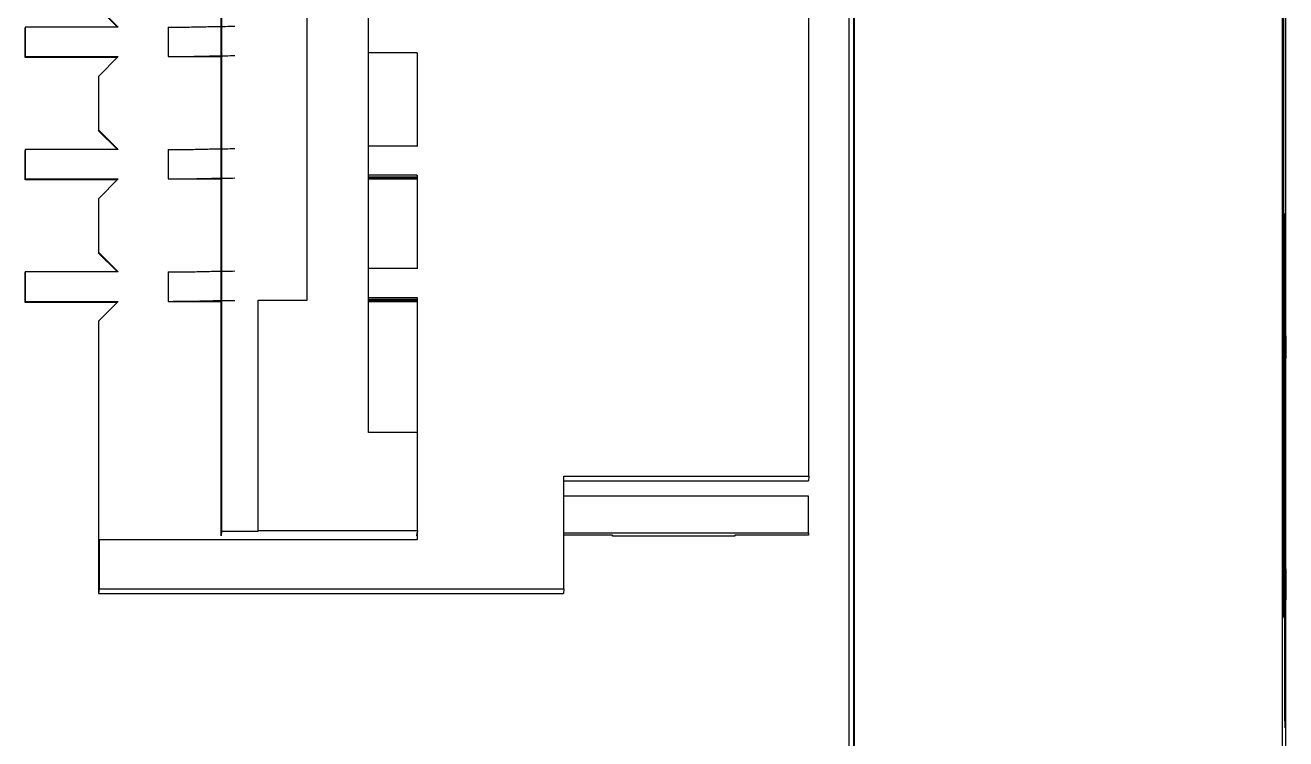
# Model space of a CAD drawing. Header units: millimetres. Extents: x 15 to 1184, y 5 to 836.
# Drawn here: x 850.04 to 855.19, y 626.59 to 629.51 of the extents above; entities that cross this region are included whole.
import ezdxf

# ---------------------------------------------------------------- set-up
doc = ezdxf.new("R2010")
doc.units = ezdxf.units.MM
doc.layers.get('0').update_dxf_attribs({"lineweight": 18})

msp = doc.modelspace()

# ---------------------------------------------------------------- linework, layer by layer
at = {"color": 7, "linetype": 'Continuous', "lineweight": 25}
for p, q in [((855.1882, 618.2197), (855.1876, 635.216)), ((855.1746, 618.2193), (855.174, 635.0499)), ((853.4023, 632.5938), (853.4028, 618.1932)), ((855.1797, 627.1177), (855.1795, 632.3165)), ((855.1774, 632.2897), (855.1775, 627.0908)), ((850.8378, 627.4233), (850.8377, 631.9654)), ((850.8392, 631.9839), (850.8393, 627.4419)), ((853.2387, 627.6661), (853.2386, 631.7453)), ((851.4396, 627.8449), (851.4394, 631.5871)), ((853.4242, 631.5506), (853.4245, 620.7632)), ((853.4216, 631.5197), (853.422, 620.7632)), ((851.1893, 628.3848), (851.1892, 631.0441)), ((851.1895, 628.3848), (851.1895, 631.0472)), ((850.3371, 629.5771), (850.414, 629.5003)), ((850.4174, 629.5003), (850.3374, 629.5802)), ((850.0374, 629.5003), (850.0371, 629.4961)), ((850.0371, 629.3762), (850.0371, 629.4961)), ((850.0374, 629.5003), (850.0374, 629.3803)), ((850.4174, 629.5003), (850.0374, 629.5003)), ((850.6217, 629.5003), (850.6217, 629.3803)), ((850.0374, 629.3803), (850.0371, 629.3762)), ((850.4133, 629.3762), (850.0371, 629.3762)), ((850.0374, 629.3803), (850.4174, 629.3803)), ((850.3374, 629.3003), (850.4174, 629.3803)), ((850.6217, 629.3803), (850.8377, 629.3803)), ((851.6387, 629.3958), (851.4387, 629.3958)), ((851.6384, 629.3927), (851.6387, 629.3958)), ((851.6384, 629.3927), (851.6384, 629.0127)), ((851.6384, 629.3927), (851.6384, 629.3926)), ((851.6387, 629.3958), (851.6387, 629.0158)), ((850.3374, 629.3003), (850.3372, 629.2972)), ((850.3372, 629.2972), (850.3372, 629.0772)), ((850.3374, 629.0803), (850.3374, 629.3003)), ((850.3372, 629.0772), (850.3374, 629.0803)), ((850.3372, 629.0772), (850.4141, 629.0004)), ((850.4174, 629.0004), (850.3374, 629.0803)), ((851.4387, 629.0158), (851.6387, 629.0158)), ((850.0374, 629.0004), (850.0371, 628.9962)), ((850.0371, 628.8763), (850.0371, 628.9962)), ((850.0374, 629.0004), (850.0374, 628.8804)), ((850.4174, 629.0004), (850.0374, 629.0004)), ((850.6217, 629.0004), (850.6217, 628.8804)), ((850.0374, 628.8804), (850.0371, 628.8763)), ((850.4133, 628.8763), (850.0371, 628.8763)), ((850.0374, 628.8804), (850.4174, 628.8804)), ((850.3374, 628.8004), (850.4174, 628.8804)), ((850.6217, 628.8804), (850.8378, 628.8804)), ((851.6387, 628.8959), (851.4387, 628.8959)), ((851.4395, 628.8897), (851.6384, 628.8897)), ((851.4395, 628.8845), (851.6384, 628.8845)), ((851.4395, 628.8804), (851.6384, 628.8804)), ((851.6384, 628.8928), (851.6387, 628.8959)), ((851.6384, 628.8928), (851.6384, 628.5129)), ((851.6384, 628.8928), (851.6384, 628.8927)), ((851.6387, 628.8959), (851.6387, 628.516)), ((850.3374, 628.8004), (850.3372, 628.7973)), ((850.3372, 628.7973), (850.3372, 628.5774)), ((850.3374, 628.5804), (850.3374, 628.8004)), ((850.3372, 628.5774), (850.3374, 628.5804)), ((850.4141, 628.5005), (850.3372, 628.5774)), ((850.4174, 628.5005), (850.3374, 628.5804)), ((850.0371, 628.4963), (850.0374, 628.5005)), ((850.0371, 628.3764), (850.0371, 628.4963)), ((850.0374, 628.5005), (850.0374, 628.3805)), ((850.4174, 628.5005), (850.0374, 628.5005)), ((850.6217, 628.5005), (850.6217, 628.3805)), ((851.4387, 628.516), (851.6387, 628.516)), ((851.4387, 628.396), (851.6387, 628.396)), ((851.4395, 628.3898), (851.6384, 628.3898)), ((851.6384, 628.3929), (851.6387, 628.396)), ((851.6384, 628.3929), (851.6385, 627.8449)), ((851.6384, 628.3929), (851.6384, 628.3928)), ((851.6387, 628.396), (851.6387, 627.8346)), ((850.0374, 628.3805), (850.0371, 628.3764)), ((850.4133, 628.3764), (850.0371, 628.3764)), ((850.0374, 628.3805), (850.4174, 628.3805)), ((850.3374, 628.3005), (850.4174, 628.3805)), ((850.6217, 628.3805), (850.8378, 628.3805)), ((850.9893, 628.3817), (850.9895, 628.3848)), ((850.9893, 627.4419), (850.9893, 628.3817)), ((850.9895, 628.3848), (851.1895, 628.3848)), ((850.9896, 627.445), (850.9895, 628.3848)), ((851.4395, 628.3846), (851.6384, 628.3846)), ((851.4395, 628.3805), (851.6384, 628.3805)), ((850.3374, 628.3005), (850.3372, 628.2974)), ((850.3372, 628.2974), (850.3372, 627.1876)), ((850.3375, 627.3407), (850.3374, 628.3005)), ((855.1879, 627.2878), (855.1879, 628.1471)), ((851.6396, 627.8449), (851.4396, 627.8449)), ((851.6396, 627.445), (851.6396, 627.8449)), ((852.2372, 627.6476), (853.2372, 627.6476)), ((852.2387, 627.6661), (853.2387, 627.6661)), ((852.2387, 627.2062), (852.2387, 627.6661)), ((853.2387, 627.6661), (853.2372, 627.6476)), ((853.2382, 627.585), (852.2382, 627.585)), ((853.2382, 627.435), (853.2382, 627.585)), ((850.8393, 627.4419), (850.8378, 627.4233)), ((850.8393, 627.4419), (850.9893, 627.4419)), ((850.9893, 627.4419), (850.9896, 627.445)), ((850.9896, 627.445), (851.6396, 627.445)), ((851.6378, 627.4233), (851.6385, 627.4316)), ((851.6385, 627.4316), (851.6387, 627.4347)), ((851.6385, 627.4316), (851.6385, 627.4062)), ((851.6396, 627.445), (851.6387, 627.4347)), ((851.6387, 627.4347), (851.6387, 627.4062)), ((852.4375, 627.4257), (852.2375, 627.4257)), ((852.2382, 627.435), (853.2382, 627.435)), ((852.4375, 627.4257), (852.4371, 627.4216)), ((852.4371, 627.4216), (852.4371, 627.4257)), ((852.9371, 627.4216), (852.4371, 627.4216)), ((852.9375, 627.4257), (852.9371, 627.4216)), ((853.2375, 627.4257), (852.9375, 627.4257)), ((853.2382, 627.435), (853.2375, 627.4257)), ((850.3385, 627.4031), (850.3387, 627.4062)), ((850.3385, 627.3531), (850.3385, 627.4031)), ((850.3387, 627.4062), (850.3387, 627.2062)), ((851.6387, 627.4062), (850.3387, 627.4062)), ((850.3375, 627.3407), (850.3385, 627.3531)), ((850.3387, 627.2062), (850.3372, 627.1876)), ((850.3387, 627.2062), (852.2387, 627.2062)), ((852.2387, 627.2062), (852.2372, 627.1876)), ((850.3372, 627.1876), (852.2372, 627.1876)), ((855.1775, 627.0908), (855.1797, 627.1177))]:
    msp.add_line(p, q, dxfattribs=at)
for points, knots in [([(850.6217, 629.5003), (850.6353, 629.5003), (850.6632, 629.5005), (850.7121, 629.5011), (850.7623, 629.5022), (850.8177, 629.5035), (850.8684, 629.5041), (850.8936, 629.5044)], [0, 0, 0, 0, 0.033518, 0.0686086, 0.1360997, 0.2042515, 0.2719427, 0.2719427, 0.2719427, 0.2719427]), ([(850.6217, 629.3803), (850.6352, 629.3804), (850.6903, 629.3807), (850.7532, 629.382), (850.8176, 629.3836), (850.8683, 629.3841), (850.8936, 629.3844)], [0, 0, 0, 0, 0.0332693, 0.1358093, 0.2041067, 0.2719426, 0.2719426, 0.2719426, 0.2719426]), ([(850.6217, 629.0004), (850.6353, 629.0004), (850.6632, 629.0006), (850.7121, 629.0012), (850.7624, 629.0023), (850.8177, 629.0036), (850.8684, 629.0042), (850.8936, 629.0045)], [0, 0, 0, 0, 0.033518, 0.0686086, 0.1360997, 0.2042515, 0.2719427, 0.2719427, 0.2719427, 0.2719427]), ([(850.6217, 628.8804), (850.6352, 628.8805), (850.6903, 628.8808), (850.7532, 628.8821), (850.8176, 628.8837), (850.8684, 628.8842), (850.8936, 628.8845)], [0, 0, 0, 0, 0.0332693, 0.1358093, 0.2041067, 0.2719426, 0.2719426, 0.2719426, 0.2719426]), ([(855.1879, 627.2878), (855.1879, 627.268), (855.1877, 627.1371), (855.1872, 626.8976), (855.1864, 626.68), (855.1854, 626.6098), (855.1845, 626.7071), (855.1839, 626.9225), (855.1834, 627.2031), (855.1832, 627.5209), (855.1832, 627.8412), (855.1834, 628.1269), (855.1837, 628.3767), (855.1843, 628.603), (855.1851, 628.7545), (855.1862, 628.7403), (855.1871, 628.5514), (855.1876, 628.3149), (855.1878, 628.1808), (855.1879, 628.1471)], [0, 0, 0, 0, 0.034926, 0.230859, 0.518873, 0.815791, 1.075809, 1.277168, 1.443083, 1.609842, 1.756425, 1.895933, 2.04297, 2.209823, 2.458226, 2.773001, 3.091115, 3.276174, 3.338084, 3.338084, 3.338084, 3.338084]), ([(850.6217, 628.5005), (850.6354, 628.5005), (850.6633, 628.5007), (850.7121, 628.5013), (850.7624, 628.5024), (850.8177, 628.5038), (850.8684, 628.5043), (850.8936, 628.5046)], [0, 0, 0, 0, 0.033518, 0.0686086, 0.1360997, 0.2042515, 0.2719427, 0.2719427, 0.2719427, 0.2719427]), ([(850.6217, 628.3805), (850.6352, 628.3806), (850.6904, 628.3809), (850.7532, 628.3822), (850.8177, 628.3838), (850.8684, 628.3843), (850.8936, 628.3846)], [0, 0, 0, 0, 0.0332693, 0.1358093, 0.2041067, 0.2719426, 0.2719426, 0.2719426, 0.2719426])]:
    msp.add_open_spline(points, degree=3, knots=knots, dxfattribs=at)

doc.saveas('drawing.dxf')
